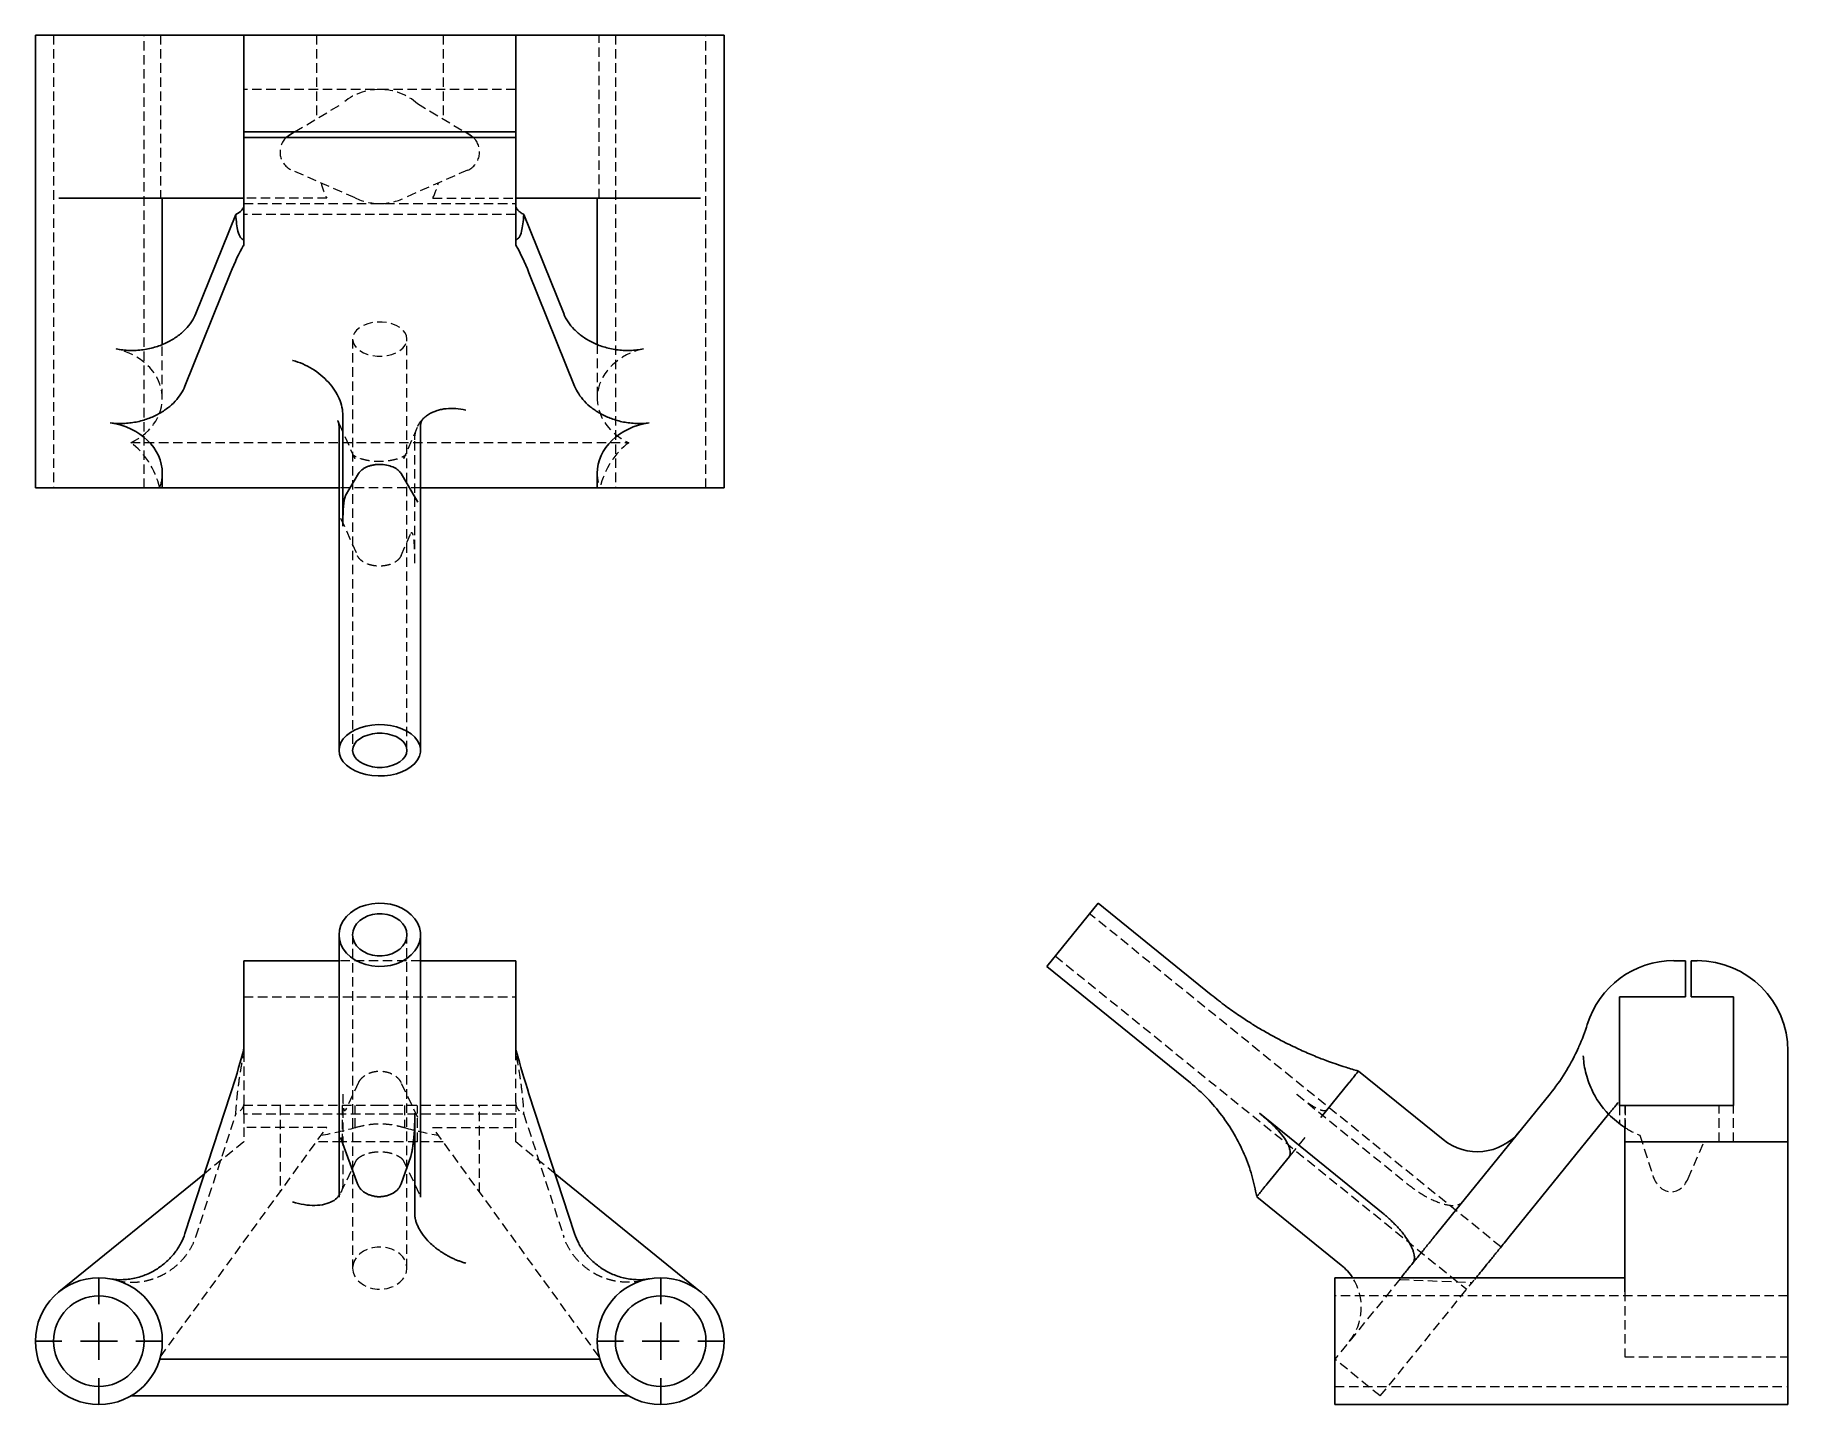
# Model space of a CAD drawing. Header units: millimetres. Extents: x 36 to 273, y 23 to 208.
import ezdxf

# ---------------------------------------------------------------- set-up
doc = ezdxf.new("R2010")
doc.units = ezdxf.units.MM
doc.linetypes.add('HIDDEN', pattern=[1.905, 1.27, -0.635])
doc.layers.add('10', color=7, linetype='Continuous')

# ---------------------------------------------------------------- blocks, each defined once
blk = doc.blocks.new('SW_CENTERMARKSYMBOL_0')
at = {"layer": '10', "color": 0}
for p, q in [((0, 5), (0, 8.61)), ((0, 0), (0, 2.5)), ((-5, 0), (-8.61, 0)), ((0, 0), (-2.5, 0)), ((0, 0), (0, -2.5)), ((0, 0), (2.5, 0)), ((5, 0), (8.61, 0)), ((0, -5), (0, -8.61))]:
    blk.add_line(p, q, dxfattribs=at)
blk = doc.blocks.new('SW_CENTERMARKSYMBOL_1')
at = {"layer": '10', "color": 0}
for p, q in [((0, 5), (0, 8.61)), ((0, 0), (0, 2.5)), ((-5, 0), (-8.61, 0)), ((0, 0), (-2.5, 0)), ((0, 0), (0, -2.5)), ((0, 0), (2.5, 0)), ((5, 0), (8.61, 0)), ((0, -5), (0, -8.61))]:
    blk.add_line(p, q, dxfattribs=at)

msp = doc.modelspace()

# ---------------------------------------------------------------- linework, layer by layer
at = {"color": 7, "linetype": 'Continuous', "lineweight": 25}
for p, q in [((36.54, 208), (36.54, 146.87)), ((39.71, 208), (36.54, 208)), ((64.66, 208), (39.71, 208)), ((101.34, 208), (64.66, 208)), ((64.66, 208), (64.66, 195.77)), ((101.34, 195.77), (101.34, 208)), ((101.34, 208), (126.29, 208)), ((129.46, 208), (126.29, 208)), ((129.46, 146.87), (129.46, 208)), ((64.66, 195.77), (64.66, 194.92)), ((64.66, 194.92), (101.34, 194.92)), ((64.66, 194.92), (64.66, 194.18)), ((101.34, 194.18), (64.66, 194.18)), ((64.66, 194.18), (64.66, 192.6)), ((70.39, 194.18), (70.85, 194.53)), ((70.85, 194.53), (71.5, 194.92)), ((94.5, 194.92), (95.15, 194.53)), ((95.15, 194.53), (95.61, 194.18)), ((101.34, 195.77), (101.34, 194.92)), ((101.34, 194.92), (101.34, 194.18)), ((101.34, 194.18), (101.34, 192.6)), ((64.66, 192.6), (64.66, 180.92)), ((101.34, 180.92), (101.34, 192.6)), ((64.66, 185.99), (39.71, 185.99)), ((53.66, 166.23), (53.66, 185.99)), ((126.29, 185.99), (101.34, 185.99)), ((112.34, 185.99), (112.34, 166.23)), ((58.18, 170.4), (63.58, 183.8)), ((102.42, 183.8), (107.82, 170.4)), ((64.66, 179.8), (64.66, 180.92)), ((101.34, 179.8), (101.34, 180.92)), ((62.87, 175.91), (56.71, 160.62)), ((109.29, 160.62), (103.13, 175.91)), ((78.02, 141.72), (78.02, 156.63)), ((77.5, 155.16), (77.5, 111.46)), ((88.5, 111.46), (88.5, 155.16)), ((53.66, 146.87), (36.54, 146.87)), ((53.66, 146.87), (53.66, 148.85)), ((77.5, 146.87), (53.66, 146.87)), ((80.14, 148.81), (78.38, 145.84)), ((88.15, 144.97), (85.87, 148.81)), ((112.34, 146.87), (88.5, 146.87)), ((112.34, 148.85), (112.34, 146.87)), ((129.46, 146.87), (112.34, 146.87)), ((173, 82.29), (179.93, 90.83)), ((195.18, 78.47), (179.93, 90.83)), ((77.5, 86.56), (77.5, 51.15)), ((88.5, 51.15), (88.5, 86.56)), ((77.5, 83.07), (64.66, 83.07)), ((64.66, 83.07), (64.66, 74.47)), ((101.34, 83.07), (88.5, 83.07)), ((101.34, 74.47), (101.34, 83.07)), ((259.18, 83.07), (257.6, 83.07)), ((259.18, 78.18), (259.18, 83.07)), ((259.92, 83.07), (259.92, 78.18)), ((260.77, 83.07), (259.92, 83.07)), ((173, 82.29), (192.39, 66.58)), ((259.18, 78.18), (250.26, 78.18)), ((250.26, 78.18), (250.26, 63.51)), ((265.66, 78.18), (259.92, 78.18)), ((265.66, 63.51), (265.66, 78.18)), ((64.66, 71.47), (64.66, 74.47)), ((101.34, 71.47), (101.34, 74.47)), ((273, 58.62), (273, 70.85)), ((209.97, 61.89), (213.81, 66.62)), ((226.46, 58.93), (215.06, 68.16)), ((62.87, 65.12), (56.71, 46.24)), ((109.29, 46.24), (103.13, 65.12)), ((225.62, 46.24), (240.91, 65.12)), ((87.72, 62.47), (87.72, 48.95)), ((201.7, 62.47), (218.37, 48.95)), ((248.8, 62.35), (235.4, 45.81)), ((265.66, 63.51), (250.26, 63.51)), ((77.71, 59.22), (80, 52.94)), ((250.99, 58.62), (250.99, 60.56)), ((250.99, 38.37), (250.99, 58.62)), ((273, 58.62), (250.99, 58.62)), ((273, 58.62), (273, 38.37)), ((85.89, 52.97), (87.18, 56.65)), ((202.74, 52.97), (205.73, 56.65)), ((59.34, 54.3), (39.71, 38.37)), ((126.29, 38.37), (106.66, 54.3)), ((201.32, 51.22), (212.72, 41.98)), ((250.99, 40.28), (211.87, 40.28)), ((211.87, 23.17), (211.87, 40.28)), ((273, 23.17), (273, 38.37)), ((112.7, 29.28), (53.3, 29.28)), ((49.4, 24.32), (116.6, 24.32)), ((211.87, 23.17), (273, 23.17))]:
    msp.add_line(p, q, dxfattribs=at)
at = {"color": 7, "linetype": 'HIDDEN', "lineweight": 18}
for p, q in [((38.99, 208), (38.99, 146.87)), ((51.21, 146.87), (51.21, 208)), ((53.4, 208), (53.4, 185.99)), ((74.44, 208), (74.44, 196.67)), ((91.56, 208), (91.56, 196.67)), ((112.6, 185.99), (112.6, 208)), ((114.79, 208), (114.79, 146.87)), ((127.01, 146.87), (127.01, 208)), ((101.34, 200.66), (64.66, 200.66)), ((71.5, 194.92), (77.91, 198.74)), ((88.09, 198.74), (94.5, 194.92)), ((79.67, 186.02), (71.15, 189.76)), ((94.85, 189.76), (86.33, 186.02)), ((75.85, 185.99), (64.66, 185.99)), ((64.66, 185.26), (101.34, 185.26)), ((82.95, 185.27), (83.22, 185.28)), ((90.15, 185.99), (101.34, 185.99)), ((101.34, 183.8), (64.66, 183.8)), ((53.66, 158.98), (53.66, 166.23)), ((79.33, 166.97), (79.33, 111.46)), ((86.67, 111.46), (86.67, 166.97)), ((112.34, 166.23), (112.34, 158.98)), ((79.63, 150.87), (77.34, 155.96)), ((88.05, 155.04), (86.23, 150.84)), ((49.4, 152.99), (116.6, 152.99)), ((87.72, 136.7), (87.72, 153.37)), ((79.63, 150.87), (79.59, 150.95)), ((86.23, 150.84), (86.27, 150.92)), ((88.5, 146.87), (77.5, 146.87)), ((77.71, 142.81), (80, 137.72)), ((85.89, 137.74), (87.18, 140.73)), ((234.28, 44.43), (178.77, 89.41)), ((79.33, 86.56), (79.33, 41.58)), ((86.67, 41.58), (86.67, 86.56)), ((88.5, 83.07), (77.5, 83.07)), ((174.15, 83.71), (229.66, 38.73)), ((64.66, 78.18), (101.34, 78.18)), ((64.66, 71.47), (64.66, 70.69)), ((101.34, 70.69), (101.34, 71.47)), ((80.14, 66.62), (78.38, 62.96)), ((88.15, 61.89), (85.87, 66.62)), ((64.66, 62.35), (64.66, 63.94)), ((78.02, 65.05), (78.02, 52.97)), ((101.34, 63.94), (101.34, 62.35)), ((206.72, 65.05), (221.63, 52.97)), ((58.18, 45.81), (63.58, 62.35)), ((83, 63.51), (64.66, 63.51)), ((64.66, 62.35), (64.66, 60.56)), ((101.34, 62.35), (64.66, 62.35)), ((69.54, 63.51), (69.54, 51.87)), ((77.91, 63.51), (77.91, 58.62)), ((79.67, 60.54), (79.67, 63.51)), ((101.34, 63.51), (83, 63.51)), ((86.33, 63.51), (86.33, 60.54)), ((88.09, 58.62), (88.09, 63.51)), ((96.46, 51.87), (96.46, 63.51)), ((101.34, 60.56), (101.34, 62.35)), ((102.42, 62.35), (107.82, 45.81)), ((250.26, 63.51), (250.26, 61.06)), ((251.02, 60.54), (251.02, 63.51)), ((251.02, 63.51), (251.02, 60.54)), ((263.74, 58.62), (263.74, 63.51)), ((265.66, 58.62), (265.66, 63.51)), ((53.4, 29.62), (75.85, 60.56)), ((75.85, 60.56), (64.66, 60.56)), ((64.66, 60.56), (64.66, 58.62)), ((90.15, 60.56), (101.34, 60.56)), ((112.6, 29.62), (90.15, 60.56)), ((101.34, 58.62), (101.34, 60.56)), ((207.81, 59.22), (205.73, 56.65)), ((253.03, 59.5), (254.76, 54.08)), ((64.66, 58.62), (59.34, 54.3)), ((77.91, 58.62), (74.44, 58.62)), ((91.56, 58.62), (88.09, 58.62)), ((106.66, 54.3), (101.34, 58.62)), ((259.53, 53.68), (261.67, 58.62)), ((261.67, 58.62), (263.74, 58.62)), ((77.76, 51.79), (79.88, 56.2)), ((86.13, 56.2), (86.15, 56.15)), ((86.13, 56.2), (88.41, 51.47)), ((202.74, 52.97), (202.72, 52.94)), ((220.75, 40.24), (220.79, 40.28)), ((230.74, 40.06), (230.92, 40.28)), ((47.2, 40.01), (46.63, 40.14)), ((47.42, 39.96), (47.24, 40)), ((220.68, 40.14), (211.87, 29.28)), ((217.99, 24.32), (230.66, 39.96)), ((220.61, 40.05), (230.44, 39.64)), ((220.61, 40.05), (230.44, 39.64)), ((250.99, 38.37), (250.99, 29.62)), ((273, 37.84), (211.87, 37.84)), ((217.99, 24.32), (211.87, 29.28)), ((250.99, 29.62), (273, 29.62)), ((211.87, 25.61), (273, 25.61))]:
    msp.add_line(p, q, dxfattribs=at)
at = {"color": 7, "linetype": 'HIDDEN', "lineweight": 18, "flags": 128}
for points in [[(79.33, 166.97), (79.39, 166.55), (79.58, 166.14), (79.88, 165.75), (80.29, 165.41), (80.79, 165.13), (81.37, 164.9), (82, 164.75), (82.66, 164.67), (83.34, 164.67), (84, 164.75), (84.63, 164.9), (85.21, 165.13), (85.71, 165.41), (86.12, 165.75), (86.42, 166.14), (86.61, 166.55), (86.67, 166.97), (86.61, 167.39), (86.42, 167.8), (86.12, 168.19), (85.71, 168.53), (85.21, 168.81), (84.63, 169.04), (84, 169.19), (83.34, 169.27), (82.66, 169.27), (82, 169.19), (81.37, 169.04), (80.79, 168.81), (80.29, 168.53), (79.88, 168.19), (79.58, 167.8), (79.39, 167.39), (79.33, 166.97)], [(88.09, 58.62), (87.29, 58.62), (86.42, 58.62), (85.48, 58.62), (84.51, 58.62), (83.51, 58.62), (82.49, 58.62), (81.49, 58.62), (80.52, 58.62), (79.58, 58.62), (78.71, 58.62), (77.91, 58.62)], [(79.33, 41.58), (79.39, 41.05), (79.58, 40.55), (79.88, 40.08), (80.29, 39.66), (80.79, 39.3), (81.37, 39.03), (82, 38.84), (82.66, 38.74), (83.34, 38.74), (84, 38.84), (84.63, 39.03), (85.21, 39.3), (85.71, 39.66), (86.12, 40.08), (86.42, 40.55), (86.61, 41.05), (86.67, 41.58), (86.61, 42.1), (86.42, 42.61), (86.12, 43.08), (85.71, 43.5), (85.21, 43.85), (84.63, 44.13), (84, 44.32), (83.34, 44.42), (82.66, 44.42), (82, 44.32), (81.37, 44.13), (80.79, 43.85), (80.29, 43.5), (79.88, 43.08), (79.58, 42.61), (79.39, 42.1), (79.33, 41.58)]]:
    msp.add_lwpolyline(points, dxfattribs=at)
at = {"color": 7, "linetype": 'Continuous', "lineweight": 25, "flags": 128}
for points in [[(77.5, 111.46), (77.56, 110.94), (77.75, 110.42), (78.07, 109.93), (78.5, 109.47), (79.04, 109.06), (79.66, 108.71), (80.37, 108.42), (81.14, 108.2), (81.95, 108.06), (82.79, 108), (83.63, 108.02), (84.46, 108.12), (85.25, 108.3), (85.99, 108.56), (86.66, 108.88), (87.24, 109.26), (87.73, 109.69), (88.1, 110.17), (88.36, 110.67), (88.49, 111.2), (88.49, 111.73), (88.36, 112.25), (88.1, 112.76), (87.73, 113.23), (87.24, 113.67), (86.66, 114.05), (85.99, 114.37), (85.25, 114.62), (84.46, 114.8), (83.63, 114.9), (82.79, 114.93), (81.95, 114.86), (81.14, 114.72), (80.37, 114.51), (79.66, 114.22), (79.04, 113.87), (78.5, 113.46), (78.07, 113), (77.75, 112.51), (77.56, 111.99), (77.5, 111.46)], [(79.33, 111.46), (79.39, 111.89), (79.58, 112.3), (79.88, 112.68), (80.29, 113.02), (80.79, 113.31), (81.37, 113.53), (82, 113.68), (82.66, 113.76), (83.34, 113.76), (84, 113.68), (84.63, 113.53), (85.21, 113.31), (85.71, 113.02), (86.12, 112.68), (86.42, 112.3), (86.61, 111.89), (86.67, 111.46), (86.61, 111.04), (86.42, 110.63), (86.12, 110.25), (85.71, 109.91), (85.21, 109.62), (84.63, 109.4), (84, 109.24), (83.34, 109.16), (82.66, 109.16), (82, 109.24), (81.37, 109.4), (80.79, 109.62), (80.29, 109.91), (79.88, 110.25), (79.58, 110.63), (79.39, 111.04), (79.33, 111.46)], [(77.5, 86.56), (77.56, 85.91), (77.75, 85.27), (78.07, 84.66), (78.5, 84.1), (79.04, 83.6), (79.66, 83.16), (80.37, 82.81), (81.14, 82.54), (81.95, 82.36), (82.79, 82.29), (83.63, 82.31), (84.46, 82.44), (85.25, 82.66), (85.99, 82.97), (86.66, 83.37), (87.24, 83.84), (87.73, 84.38), (88.1, 84.96), (88.36, 85.59), (88.49, 86.23), (88.49, 86.89), (88.36, 87.53), (88.1, 88.16), (87.73, 88.74), (87.24, 89.28), (86.66, 89.75), (85.99, 90.15), (85.25, 90.46), (84.46, 90.68), (83.63, 90.81), (82.79, 90.83), (81.95, 90.76), (81.14, 90.58), (80.37, 90.32), (79.66, 89.96), (79.04, 89.52), (78.5, 89.02), (78.07, 88.46), (77.75, 87.85), (77.56, 87.21), (77.5, 86.56)], [(79.33, 86.56), (79.39, 87.08), (79.58, 87.59), (79.88, 88.06), (80.29, 88.48), (80.79, 88.83), (81.37, 89.11), (82, 89.3), (82.66, 89.4), (83.34, 89.4), (84, 89.3), (84.63, 89.11), (85.21, 88.83), (85.71, 88.48), (86.12, 88.06), (86.42, 87.59), (86.61, 87.08), (86.67, 86.56), (86.61, 86.04), (86.42, 85.53), (86.12, 85.06), (85.71, 84.64), (85.21, 84.29), (84.63, 84.01), (84, 83.82), (83.34, 83.72), (82.66, 83.72), (82, 83.82), (81.37, 84.01), (80.79, 84.29), (80.29, 84.64), (79.88, 85.06), (79.58, 85.53), (79.39, 86.04), (79.33, 86.56)]]:
    msp.add_lwpolyline(points, dxfattribs=at)
at = {"color": 7, "linetype": 'Continuous', "lineweight": 25}
for centre, radius in [((45.1, 31.72), 8.56), ((120.9, 31.72), 8.56), ((45.1, 31.72), 6.11), ((120.9, 31.72), 6.11)]:
    msp.add_circle(centre, radius, dxfattribs=at)
at = {"color": 7, "linetype": 'HIDDEN', "lineweight": 18}
for centre, radius, start, end in [((83, 192.96), 7.7, 90, 131.4082), ((83, 192.96), 7.7, 48.5918, 90), ((72.23, 192.22), 2.69, 133.2073, 246.271), ((93.77, 192.22), 2.69, 293.729, 46.7927), ((83, 192.96), 7.7, 244.4195, 270), ((83, 192.96), 7.7, 270, 295.5805), ((257.6, 70.85), 12.23, 237.3164, 248.0892), ((208.1, 36.28), 7.34, 320.9786, 33.0576)]:
    msp.add_arc(centre, radius, start, end, dxfattribs=at)
at = {"color": 7, "linetype": 'Continuous', "lineweight": 25}
for centre, radius, start, end in [((257.6, 70.85), 12.23, 90, 162.7334), ((260.77, 70.85), 12.23, 0, 90), ((219.07, 82.82), 28.12, 336.2032, 342.7334), ((219.07, 82.82), 28.12, 320.9786, 334.938), ((257.6, 70.85), 12.23, 224.0207, 237.3164), ((231.08, 64.63), 7.34, 230.9786, 320.9786), ((208.1, 36.28), 7.34, 33.0576, 50.9786)]:
    msp.add_arc(centre, radius, start, end, dxfattribs=at)
at = {"color": 7, "linetype": 'HIDDEN', "lineweight": 18}
for centre, major_axis, ratio, start_param, end_param in [((83.31, 192.6), (0, 12.23), 0.725751, 1.953212, 2.141233), ((82.69, 192.6), (0, 12.23), 0.725751, 4.141952, 4.329973), ((45.1, 158.98), (8.56, 0), 0.810404, 5.238431, 7.578917), ((120.9, 158.98), (8.56, 0), 0.810404, 1.845861, 4.186347), ((45.1, 143.85), (0, 10.56), 0.810404, 5.002141, 5.757143), ((120.9, 143.85), (0, 10.56), 0.810404, 0.526042, 1.281045), ((45.1, 148.85), (8.56, 0), 0.810404, 5.993434, 6.283185), ((120.9, 148.85), (8.56, 0), 0.810404, 3.141593, 3.431344), ((64.7, 70.85), (27.81, 0), 0.439574, 5.094805, 5.280745), ((101.3, 70.85), (27.81, 0), 0.439574, 4.144033, 4.329973), ((257.22, 55.58), (0, 3.71), 0.725751, 1.984946, 4.174681)]:
    msp.add_ellipse(centre, major_axis=major_axis, ratio=ratio, start_param=start_param, end_param=end_param, dxfattribs=at)
at = {"color": 7, "linetype": 'Continuous', "lineweight": 25}
for centre, major_axis, ratio, start_param, end_param in [((62.87, 154.07), (4.66, 28.11), 0.191879, 0.469234, 0.712872), ((103.13, 154.07), (-4.66, 28.11), 0.191879, 5.570314, 5.813952), ((45.1, 148.85), (8.56, 0), 0.810404, 0, 1.390546), ((120.9, 148.85), (8.56, 0), 0.810404, 1.751047, 3.141593), ((62.87, 82.82), (5.67, 28.11), 0.153512, 4.062321, 4.30596), ((103.13, 82.82), (-5.67, 28.11), 0.153512, 1.977226, 2.220864)]:
    msp.add_ellipse(centre, major_axis=major_axis, ratio=ratio, start_param=start_param, end_param=end_param, dxfattribs=at)
for points, knots in [([(64.66, 185.09), (64.66, 184.96), (64.64, 184.84), (64.54, 184.6), (64.46, 184.48), (64.18, 184.14), (63.92, 183.95), (63.58, 183.8)], [0, 0, 0, 0, 0.25, 0.25, 0.5, 0.5, 1, 1, 1, 1]), ([(101.34, 185.09), (101.34, 184.96), (101.36, 184.84), (101.46, 184.59), (101.54, 184.47), (101.72, 184.25), (101.84, 184.15), (102.1, 183.96), (102.25, 183.88), (102.42, 183.8)], [0, 0, 0, 0, 0.25, 0.25, 0.5, 0.5, 0.75, 0.75, 1, 1, 1, 1]), ([(63.58, 183.8), (63.62, 182.85), (63.79, 181.56), (64.14, 180.74), (64.4, 180.46), (64.54, 180.4), (64.59, 180.39)], [-0.6665821, -0.6665821, -0.6665821, -0.6665821, -0.5222529, -0.4260334, -0.3779237, -0.3298139, -0.3298139, -0.3298139, -0.3298139]), ([(101.41, 180.39), (101.46, 180.4), (101.6, 180.46), (101.86, 180.74), (102.21, 181.56), (102.38, 182.85), (102.42, 183.8)], [-1.251305, -1.251305, -1.251305, -1.251305, -1.2031953, -1.1550856, -1.0588661, -0.9145369, -0.9145369, -0.9145369, -0.9145369]), ([(47.42, 165.66), (48.01, 165.53), (48.61, 165.45), (49.53, 165.42), (49.84, 165.42), (50.45, 165.46), (50.76, 165.48), (51.36, 165.57), (51.65, 165.62), (52.24, 165.75), (52.52, 165.83), (53.07, 166), (53.34, 166.09), (53.86, 166.3), (54.11, 166.42), (54.83, 166.78), (55.27, 167.04), (56.07, 167.62), (56.44, 167.94), (57.08, 168.6), (57.36, 168.94), (57.83, 169.65), (58.03, 170.02), (58.18, 170.4)], [0, 0, 0, 0, 0.125, 0.125, 0.1875, 0.1875, 0.25, 0.25, 0.3125, 0.3125, 0.375, 0.375, 0.4375, 0.4375, 0.5, 0.5, 0.625, 0.625, 0.75, 0.75, 0.875, 0.875, 1, 1, 1, 1]), ([(118.58, 165.66), (117.99, 165.53), (117.39, 165.45), (116.47, 165.42), (116.16, 165.42), (115.55, 165.46), (115.24, 165.48), (114.64, 165.57), (114.35, 165.62), (113.76, 165.75), (113.48, 165.83), (112.93, 166), (112.66, 166.09), (112.14, 166.3), (111.89, 166.42), (111.17, 166.78), (110.73, 167.04), (109.93, 167.62), (109.56, 167.94), (108.92, 168.6), (108.64, 168.94), (108.17, 169.65), (107.97, 170.02), (107.82, 170.4)], [0, 0, 0, 0, 0.125, 0.125, 0.1875, 0.1875, 0.25, 0.25, 0.3125, 0.3125, 0.375, 0.375, 0.4375, 0.4375, 0.5, 0.5, 0.625, 0.625, 0.75, 0.75, 0.875, 0.875, 1, 1, 1, 1]), ([(78.02, 156.63), (78.02, 157.37), (77.85, 158.15), (77.18, 159.7), (76.69, 160.45), (75.45, 161.83), (74.71, 162.44), (73.07, 163.45), (72.19, 163.83), (71.27, 164.07), (71.25, 164.08), (71.23, 164.08)], [-0.4702618, -0.4702618, -0.4702618, -0.4702618, -0.3531615, -0.3531615, -0.2360009, -0.2360009, -0.1187455, -0.1187455, 0, 0, 0.0025809, 0.0025809, 0.0025809, 0.0025809]), ([(46.63, 155.68), (47.21, 155.59), (47.8, 155.56), (48.68, 155.59), (48.97, 155.61), (49.55, 155.68), (49.84, 155.72), (50.68, 155.88), (51.22, 156.04), (52.24, 156.41), (52.71, 156.62), (53.61, 157.11), (54.01, 157.38), (54.75, 157.95), (55.08, 158.25), (55.68, 158.89), (55.94, 159.23), (56.38, 159.91), (56.56, 160.26), (56.71, 160.62)], [0, 0, 0, 0, 0.125, 0.125, 0.1875, 0.1875, 0.25, 0.25, 0.375, 0.375, 0.5, 0.5, 0.625, 0.625, 0.75, 0.75, 0.875, 0.875, 1, 1, 1, 1]), ([(119.37, 155.68), (118.79, 155.59), (118.2, 155.56), (117.32, 155.59), (117.03, 155.61), (116.45, 155.68), (116.16, 155.72), (115.32, 155.88), (114.78, 156.04), (113.76, 156.41), (113.29, 156.62), (112.4, 157.11), (111.99, 157.38), (111.25, 157.95), (110.92, 158.25), (110.32, 158.89), (110.06, 159.23), (109.62, 159.91), (109.44, 160.26), (109.29, 160.62)], [0, 0, 0, 0, 0.125, 0.125, 0.1875, 0.1875, 0.25, 0.25, 0.375, 0.375, 0.5, 0.5, 0.625, 0.625, 0.75, 0.75, 0.875, 0.875, 1, 1, 1, 1]), ([(88.5, 155.16), (88.5, 155.17), (88.49, 155.33), (88.54, 155.62), (88.64, 155.92), (88.71, 156.06), (88.75, 156.12), (88.74, 156.1), (88.74, 156.1)], [0, 0, 0, 0, 0.023212, 0.347196, 0.585901, 0.795006, 0.984314, 1, 1, 1, 1]), ([(88.72, 156.07), (88.77, 156.13), (88.91, 156.29), (89.24, 156.57), (89.7, 156.89), (90.24, 157.15), (90.79, 157.35), (91.34, 157.49), (92.15, 157.61), (93.23, 157.63), (94.14, 157.46), (94.59, 157.38)], [0, 0, 0, 0, 0.041563, 0.11937, 0.233188, 0.342498, 0.424722, 0.522955, 0.616392, 0.808996, 1, 1, 1, 1]), ([(77.34, 155.96), (77.35, 155.93), (77.4, 155.83), (77.46, 155.57), (77.51, 155.3), (77.5, 155.16), (77.5, 155.16)], [0, 0, 0, 0, 0.170199, 0.549936, 0.972563, 1, 1, 1, 1]), ([(80.14, 148.81), (80.17, 148.85), (80.2, 148.9), (80.26, 148.99), (80.3, 149.03), (80.41, 149.16), (80.5, 149.24), (80.69, 149.39), (80.79, 149.47), (81.02, 149.6), (81.13, 149.66), (81.39, 149.77), (81.52, 149.82), (81.8, 149.9), (81.94, 149.94), (82.24, 150), (82.39, 150.02), (82.7, 150.05), (82.85, 150.06), (83.31, 150.06), (83.62, 150.03), (84.21, 149.91), (84.49, 149.82), (84.87, 149.66), (84.99, 149.6), (85.22, 149.47), (85.32, 149.4), (85.51, 149.24), (85.6, 149.16), (85.71, 149.03), (85.74, 148.99), (85.81, 148.9), (85.84, 148.86), (85.87, 148.81)], [0, 0, 0, 0, 0.03125, 0.03125, 0.0625, 0.0625, 0.125, 0.125, 0.1875, 0.1875, 0.25, 0.25, 0.3125, 0.3125, 0.375, 0.375, 0.4375, 0.4375, 0.5, 0.5, 0.625, 0.625, 0.75, 0.75, 0.8125, 0.8125, 0.875, 0.875, 0.9375, 0.9375, 0.96875, 0.96875, 1, 1, 1, 1]), ([(78.02, 141.72), (78.02, 141.88), (78.02, 142.18), (78.02, 142.61), (78.03, 143.08), (78.05, 143.6), (78.08, 144.17), (78.13, 144.67), (78.18, 145.08), (78.24, 145.4), (78.3, 145.63), (78.35, 145.75), (78.36, 145.8), (78.38, 145.83), (78.38, 145.84), (78.38, 145.84)], [0, 0, 0, 0, 0.126104, 0.239093, 0.339, 0.487889, 0.63583, 0.756001, 0.834816, 0.902396, 0.958688, 0.979587, 0.989841, 0.995575, 1, 1, 1, 1]), ([(215.05, 68.17), (214.48, 68.33), (213.41, 68.65), (211.97, 69.13), (210.79, 69.56), (209.81, 69.93), (208.57, 70.44), (206.94, 71.15), (205.13, 72.03), (203.46, 72.91), (201.99, 73.74), (200.49, 74.66), (198.88, 75.71), (197.08, 76.98), (195.84, 77.95), (195.18, 78.47)], [0, 0, 0, 0, 0.078569, 0.148455, 0.202683, 0.244855, 0.288279, 0.380838, 0.481074, 0.556853, 0.631927, 0.706509, 0.79015, 0.88798, 1, 1, 1, 1]), ([(245.39, 70.22), (245.4, 69.97), (245.46, 69.24), (245.74, 67.69), (246.56, 65.25), (247.85, 63.33), (248.8, 62.35)], [-1.251305, -1.251305, -1.251305, -1.251305, -1.2031953, -1.1550856, -1.0588661, -0.9145369, -0.9145369, -0.9145369, -0.9145369]), ([(192.38, 66.58), (193.15, 65.91), (194.68, 64.58), (196.64, 62.23), (198.33, 59.69), (199.69, 56.96), (200.74, 54.13), (201.13, 52.18), (201.32, 51.23)], [0, 0, 0, 0, 0.167808, 0.335597, 0.503427, 0.671257, 0.839043, 1, 1, 1, 1]), ([(215.03, 68.13), (215.04, 68.14), (215.07, 68.16), (214.86, 67.94), (214.49, 67.46), (214.09, 66.96), (213.85, 66.67), (213.81, 66.62)], [0, 0, 0, 0, 0.116068, 0.392882, 0.669492, 0.945569, 1, 1, 1, 1]), ([(250.09, 63.94), (249.96, 63.78), (249.84, 63.63), (249.59, 63.32), (249.47, 63.18), (249.25, 62.9), (249.15, 62.77), (248.96, 62.54), (248.88, 62.44), (248.8, 62.35)], [0, 0, 0, 0, 0.25, 0.25, 0.5, 0.5, 0.75, 0.75, 1, 1, 1, 1]), ([(87.72, 62.47), (87.72, 62.33), (87.72, 62.07), (87.71, 61.68), (87.71, 61.3), (87.7, 60.94), (87.68, 60.39), (87.64, 59.66), (87.56, 58.78), (87.46, 58.02), (87.38, 57.51), (87.31, 57.17), (87.27, 57.01), (87.24, 56.89), (87.22, 56.81), (87.21, 56.75), (87.19, 56.69), (87.18, 56.67), (87.18, 56.65)], [0, 0, 0, 0, 0.085814, 0.166711, 0.24272, 0.313878, 0.380228, 0.561379, 0.712682, 0.813211, 0.899958, 0.927184, 0.952588, 0.964998, 0.976816, 0.986, 0.993694, 1, 1, 1, 1]), ([(201.7, 62.47), (201.86, 62.33), (202.18, 62.07), (202.64, 61.68), (203.07, 61.3), (203.46, 60.94), (204.02, 60.39), (204.69, 59.66), (205.32, 58.78), (205.68, 58.02), (205.82, 57.51), (205.84, 57.17), (205.84, 57.01), (205.82, 56.89), (205.8, 56.81), (205.78, 56.75), (205.76, 56.69), (205.74, 56.67), (205.73, 56.65)], [0, 0, 0, 0, 0.085814, 0.166711, 0.24272, 0.313878, 0.380228, 0.561379, 0.712682, 0.813211, 0.899958, 0.927184, 0.952588, 0.964998, 0.976816, 0.986, 0.993694, 1, 1, 1, 1]), ([(85.89, 52.97), (85.8, 52.72), (85.66, 52.48), (85.29, 52.05), (85.07, 51.87), (84.67, 51.63), (84.53, 51.56), (84.24, 51.44), (84.09, 51.39), (83.78, 51.3), (83.61, 51.27), (83.29, 51.23), (83.12, 51.22), (82.79, 51.21), (82.63, 51.22), (82.3, 51.27), (82.14, 51.3), (81.82, 51.38), (81.67, 51.43), (81.38, 51.55), (81.24, 51.61), (80.97, 51.77), (80.85, 51.85), (80.62, 52.04), (80.51, 52.14), (80.33, 52.35), (80.24, 52.46), (80.1, 52.7), (80.04, 52.82), (80, 52.94)], [0, 0, 0, 0, 0.125, 0.125, 0.25, 0.25, 0.3125, 0.3125, 0.375, 0.375, 0.4375, 0.4375, 0.5, 0.5, 0.5625, 0.5625, 0.625, 0.625, 0.6875, 0.6875, 0.75, 0.75, 0.8125, 0.8125, 0.875, 0.875, 0.9375, 0.9375, 1, 1, 1, 1]), ([(202.74, 52.97), (202.54, 52.72), (202.13, 52.21), (201.67, 51.64), (201.37, 51.27), (201.35, 51.24), (201.34, 51.23)], [0, 0, 0, 0, 0.258581, 0.517168, 0.775752, 1, 1, 1, 1]), ([(77.5, 51.42), (77.46, 51.35), (77.27, 51), (76.63, 50.57), (75.58, 50.15), (74.28, 50), (72.8, 50.09), (71.75, 50.37), (71.23, 50.51)], [0, 0, 0, 0, 0.047657, 0.232702, 0.418097, 0.611912, 0.806024, 1, 1, 1, 1]), ([(87.72, 48.95), (87.72, 48.9), (87.72, 48.8), (87.73, 48.65), (87.75, 48.49), (87.77, 48.33), (87.81, 48.17), (87.87, 47.91), (88, 47.52), (88.22, 47.03), (88.51, 46.52), (88.97, 45.85), (89.57, 45.17), (90.24, 44.56), (90.79, 44.12), (91.34, 43.73), (91.88, 43.4), (92.37, 43.13), (92.8, 42.91), (93.24, 42.71), (93.69, 42.54), (94.14, 42.38), (94.44, 42.29), (94.59, 42.24)], [0, 0, 0, 0, 0.020514, 0.04115, 0.061911, 0.082795, 0.103804, 0.124938, 0.185018, 0.249854, 0.307904, 0.374755, 0.499577, 0.570862, 0.624484, 0.688545, 0.74948, 0.791522, 0.83345, 0.875263, 0.916961, 0.95854, 1, 1, 1, 1]), ([(218.37, 48.95), (218.44, 48.9), (218.56, 48.8), (218.74, 48.65), (218.92, 48.49), (219.1, 48.33), (219.28, 48.17), (219.56, 47.91), (219.95, 47.52), (220.41, 47.03), (220.85, 46.52), (221.37, 45.85), (221.83, 45.17), (222.15, 44.56), (222.35, 44.12), (222.49, 43.73), (222.57, 43.4), (222.6, 43.13), (222.61, 42.91), (222.59, 42.71), (222.54, 42.54), (222.47, 42.38), (222.41, 42.29), (222.38, 42.24)], [0, 0, 0, 0, 0.020514, 0.04115, 0.061911, 0.082795, 0.103804, 0.124938, 0.185018, 0.249854, 0.307904, 0.374755, 0.499577, 0.570862, 0.624484, 0.688545, 0.74948, 0.791522, 0.83345, 0.875263, 0.916961, 0.95854, 1, 1, 1, 1]), ([(46.63, 40.14), (47.21, 40.04), (47.8, 40), (48.68, 40.03), (48.97, 40.06), (49.55, 40.14), (49.84, 40.2), (50.68, 40.4), (51.22, 40.59), (52.24, 41.04), (52.71, 41.31), (53.61, 41.92), (54.01, 42.25), (54.75, 42.95), (55.08, 43.32), (55.68, 44.11), (55.94, 44.52), (56.38, 45.36), (56.56, 45.8), (56.71, 46.24)], [0, 0, 0, 0, 0.125, 0.125, 0.1875, 0.1875, 0.25, 0.25, 0.375, 0.375, 0.5, 0.5, 0.625, 0.625, 0.75, 0.75, 0.875, 0.875, 1, 1, 1, 1]), ([(119.37, 40.14), (118.79, 40.04), (118.2, 40), (117.32, 40.03), (117.03, 40.06), (116.45, 40.14), (116.16, 40.2), (115.32, 40.4), (114.78, 40.59), (113.76, 41.04), (113.29, 41.31), (112.4, 41.92), (111.99, 42.25), (111.25, 42.95), (110.92, 43.32), (110.32, 44.11), (110.06, 44.52), (109.62, 45.36), (109.44, 45.8), (109.29, 46.24)], [0, 0, 0, 0, 0.125, 0.125, 0.1875, 0.1875, 0.25, 0.25, 0.375, 0.375, 0.5, 0.5, 0.625, 0.625, 0.75, 0.75, 0.875, 0.875, 1, 1, 1, 1]), ([(220.79, 40.28), (220.85, 40.36), (221.01, 40.55), (221.37, 41), (221.91, 41.67), (222.66, 42.59), (223.59, 43.73), (224.58, 44.96), (225.27, 45.81), (225.62, 46.24)], [0, 0, 0, 0, 0.093121, 0.210205, 0.329793, 0.49971, 0.674524, 0.835722, 1, 1, 1, 1]), ([(230.92, 40.28), (230.93, 40.29), (231.03, 40.41), (231.37, 40.84), (231.98, 41.59), (232.8, 42.6), (233.71, 43.73), (234.59, 44.81), (235.17, 45.52), (235.4, 45.81)], [0, 0, 0, 0, 0.007462, 0.138343, 0.318874, 0.50461, 0.687883, 0.874993, 1, 1, 1, 1])]:
    msp.add_open_spline(points, degree=3, knots=knots, dxfattribs=at)
for points in [[(64.66, 179.8), (64.66, 179.71), (64.64, 179.63), (64.59, 179.54)], [(101.34, 179.8), (101.34, 179.71), (101.36, 179.63), (101.41, 179.54)], [(64.66, 71.47), (64.66, 71.28), (64.64, 71.09), (64.59, 70.91)], [(101.34, 71.47), (101.34, 71.28), (101.36, 71.09), (101.41, 70.91)], [(244.8, 71.47), (244.71, 71.28), (244.63, 71.09), (244.54, 70.91)]]:
    msp.add_open_spline(points, degree=3, dxfattribs=at)
at = {"color": 7, "linetype": 'HIDDEN', "lineweight": 18}
for points, knots in [([(87.72, 153.37), (87.72, 153.56), (87.74, 153.93), (87.84, 154.45), (88, 154.95), (88.22, 155.41), (88.46, 155.79), (88.65, 155.99), (88.72, 156.07)], [0, 0, 0, 0, 0.178043, 0.359293, 0.532134, 0.718655, 0.885655, 1, 1, 1, 1]), ([(86.23, 150.84), (86.26, 150.9), (86.33, 151.06), (86.45, 151.24), (86.54, 151.35), (86.56, 151.36), (86.49, 151.3), (86.32, 151.19), (86.07, 151.05), (85.73, 150.9), (85.3, 150.76), (84.79, 150.63), (84.22, 150.52), (83.61, 150.46), (82.96, 150.43), (82.32, 150.45), (81.69, 150.52), (81.1, 150.62), (80.58, 150.76), (80.14, 150.91), (79.78, 151.07), (79.53, 151.21), (79.37, 151.31), (79.32, 151.36), (79.35, 151.34), (79.44, 151.22), (79.55, 151.05), (79.61, 150.91), (79.63, 150.87)], [0, 0, 0, 0, 0.027943, 0.078937, 0.123953, 0.164641, 0.202641, 0.239219, 0.275301, 0.311533, 0.348191, 0.385492, 0.423497, 0.462131, 0.501226, 0.540564, 0.579873, 0.618892, 0.657475, 0.695576, 0.733307, 0.770981, 0.809091, 0.848212, 0.889253, 0.9333, 0.981542, 1, 1, 1, 1]), ([(87.72, 136.7), (87.72, 136.86), (87.72, 137.18), (87.71, 137.64), (87.71, 138.07), (87.7, 138.46), (87.68, 139.02), (87.64, 139.69), (87.56, 140.32), (87.46, 140.68), (87.38, 140.82), (87.31, 140.84), (87.27, 140.84), (87.24, 140.82), (87.22, 140.8), (87.21, 140.78), (87.19, 140.76), (87.18, 140.74), (87.18, 140.73)], [0, 0, 0, 0, 0.085814, 0.166711, 0.24272, 0.313878, 0.380228, 0.561379, 0.712682, 0.813211, 0.899958, 0.927184, 0.952588, 0.964998, 0.976816, 0.986, 0.993694, 1, 1, 1, 1]), ([(85.89, 137.74), (85.8, 137.54), (85.66, 137.35), (85.29, 137), (85.07, 136.85), (84.67, 136.66), (84.53, 136.6), (84.24, 136.5), (84.09, 136.46), (83.78, 136.39), (83.61, 136.37), (83.29, 136.33), (83.12, 136.33), (82.79, 136.32), (82.63, 136.33), (82.3, 136.36), (82.14, 136.39), (81.82, 136.45), (81.67, 136.5), (81.38, 136.59), (81.24, 136.65), (80.97, 136.77), (80.85, 136.84), (80.62, 136.99), (80.51, 137.07), (80.33, 137.24), (80.24, 137.34), (80.1, 137.53), (80.04, 137.62), (80, 137.72)], [0, 0, 0, 0, 0.125, 0.125, 0.25, 0.25, 0.3125, 0.3125, 0.375, 0.375, 0.4375, 0.4375, 0.5, 0.5, 0.5625, 0.5625, 0.625, 0.625, 0.6875, 0.6875, 0.75, 0.75, 0.8125, 0.8125, 0.875, 0.875, 0.9375, 0.9375, 1, 1, 1, 1]), ([(63.58, 62.35), (63.62, 63.33), (63.79, 65.25), (64.14, 67.69), (64.4, 69.24), (64.54, 69.97), (64.59, 70.22)], [-0.6665821, -0.6665821, -0.6665821, -0.6665821, -0.5222529, -0.4260334, -0.3779237, -0.3298139, -0.3298139, -0.3298139, -0.3298139]), ([(64.66, 70.69), (64.66, 70.48), (64.66, 70.19), (64.66, 69.6), (64.66, 69.29), (64.66, 68.4), (64.66, 67.79), (64.66, 66.61), (64.66, 66.04), (64.66, 64.94), (64.66, 64.42), (64.66, 63.94)], [0, 0, 0, 0, 0.125, 0.125, 0.25, 0.25, 0.5, 0.5, 0.75, 0.75, 1, 1, 1, 1]), ([(101.34, 63.94), (101.34, 64.42), (101.34, 64.94), (101.34, 66.04), (101.34, 66.61), (101.34, 67.79), (101.34, 68.4), (101.34, 69.29), (101.34, 69.6), (101.34, 70.19), (101.34, 70.48), (101.34, 70.69)], [0, 0, 0, 0, 0.25, 0.25, 0.5, 0.5, 0.75, 0.75, 0.875, 0.875, 1, 1, 1, 1]), ([(101.41, 70.22), (101.46, 69.97), (101.6, 69.24), (101.86, 67.69), (102.21, 65.25), (102.38, 63.33), (102.42, 62.35)], [-1.251305, -1.251305, -1.251305, -1.251305, -1.2031953, -1.1550856, -1.0588661, -0.9145369, -0.9145369, -0.9145369, -0.9145369]), ([(80.14, 66.62), (80.17, 66.68), (80.2, 66.73), (80.26, 66.84), (80.3, 66.89), (80.41, 67.05), (80.5, 67.15), (80.69, 67.34), (80.79, 67.43), (81.02, 67.59), (81.13, 67.67), (81.39, 67.81), (81.52, 67.87), (81.8, 67.97), (81.94, 68.02), (82.24, 68.09), (82.39, 68.12), (82.7, 68.16), (82.85, 68.16), (83.31, 68.16), (83.62, 68.12), (84.21, 67.98), (84.49, 67.88), (84.87, 67.68), (84.99, 67.6), (85.22, 67.43), (85.32, 67.34), (85.51, 67.15), (85.6, 67.06), (85.71, 66.9), (85.74, 66.84), (85.81, 66.73), (85.84, 66.68), (85.87, 66.62)], [0, 0, 0, 0, 0.03125, 0.03125, 0.0625, 0.0625, 0.125, 0.125, 0.1875, 0.1875, 0.25, 0.25, 0.3125, 0.3125, 0.375, 0.375, 0.4375, 0.4375, 0.5, 0.5, 0.625, 0.625, 0.75, 0.75, 0.8125, 0.8125, 0.875, 0.875, 0.9375, 0.9375, 0.96875, 0.96875, 1, 1, 1, 1]), ([(64.66, 63.94), (64.66, 63.78), (64.64, 63.63), (64.54, 63.33), (64.46, 63.18), (64.18, 62.77), (63.92, 62.53), (63.58, 62.35)], [0, 0, 0, 0, 0.25, 0.25, 0.5, 0.5, 1, 1, 1, 1]), ([(78.02, 65.05), (78.02, 64.92), (78.02, 64.68), (78.02, 64.34), (78.03, 63.99), (78.05, 63.62), (78.08, 63.27), (78.13, 63.03), (78.18, 62.89), (78.24, 62.84), (78.3, 62.86), (78.35, 62.9), (78.36, 62.93), (78.38, 62.95), (78.38, 62.96), (78.38, 62.96)], [0, 0, 0, 0, 0.126104, 0.239093, 0.339, 0.487889, 0.63583, 0.756001, 0.834816, 0.902396, 0.958688, 0.979587, 0.989841, 0.995575, 1, 1, 1, 1]), ([(101.34, 63.94), (101.34, 63.78), (101.36, 63.63), (101.46, 63.32), (101.54, 63.18), (101.72, 62.9), (101.84, 62.77), (102.1, 62.54), (102.25, 62.44), (102.42, 62.35)], [0, 0, 0, 0, 0.25, 0.25, 0.5, 0.5, 0.75, 0.75, 1, 1, 1, 1]), ([(206.72, 65.05), (206.88, 64.92), (207.18, 64.68), (207.61, 64.34), (208.08, 63.99), (208.6, 63.62), (209.17, 63.27), (209.67, 63.03), (210.08, 62.89), (210.4, 62.84), (210.63, 62.86), (210.75, 62.9), (210.8, 62.93), (210.83, 62.95), (210.84, 62.96), (210.84, 62.96)], [0, 0, 0, 0, 0.126104, 0.239093, 0.339, 0.487889, 0.63583, 0.756001, 0.834816, 0.902396, 0.958688, 0.979587, 0.989841, 0.995575, 1, 1, 1, 1]), ([(79.67, 60.54), (80.18, 60.7), (80.72, 60.83), (81.56, 60.97), (81.84, 61), (82.42, 61.05), (82.71, 61.07), (83.29, 61.07), (83.57, 61.05), (84.15, 61), (84.44, 60.97), (85, 60.88), (85.27, 60.82), (85.81, 60.69), (86.07, 60.62), (86.33, 60.54)], [0, 0, 0, 0, 0.25, 0.25, 0.375, 0.375, 0.5, 0.5, 0.625, 0.625, 0.75, 0.75, 0.875, 0.875, 1, 1, 1, 1]), ([(79.88, 56.19), (79.88, 56.2), (79.89, 56.21), (79.97, 56.3), (80.13, 56.45), (80.38, 56.63), (80.72, 56.81), (81.13, 56.99), (81.6, 57.13), (82.13, 57.24), (82.7, 57.29), (83.27, 57.29), (83.84, 57.24), (84.37, 57.14), (84.86, 57), (85.28, 56.82), (85.61, 56.64), (85.87, 56.46), (86.04, 56.31), (86.08, 56.25), (86.11, 56.23)], [0, 0, 0, 0, 0.061888, 0.122263, 0.183089, 0.239672, 0.293913, 0.347005, 0.39966, 0.45226, 0.504965, 0.55779, 0.610723, 0.663746, 0.716935, 0.77047, 0.824743, 0.880395, 0.938378, 1, 1, 1, 1]), ([(86.13, 56.19), (86.13, 56.19), (86.14, 56.18), (86.13, 56.19), (86.13, 56.2)], [0, 0, 0, 0, 0.005089, 1, 1, 1, 1]), ([(78.02, 52.97), (78, 52.64), (77.95, 52.06), (77.63, 51.61), (77.5, 51.42)], [0, 0, 0, 0, 0.57357, 1, 1, 1, 1]), ([(221.63, 52.97), (222.37, 52.37), (223.15, 51.83), (224.7, 50.93), (225.45, 50.59), (226.83, 50.13), (227.44, 50.02), (228.45, 50.07), (228.83, 50.22), (229.07, 50.5), (229.08, 50.51), (229.08, 50.51)], [-0.4702618, -0.4702618, -0.4702618, -0.4702618, -0.3531615, -0.3531615, -0.2360009, -0.2360009, -0.1187455, -0.1187455, 0, 0, 0.0025809, 0.0025809, 0.0025809, 0.0025809]), ([(77.5, 51.15), (77.5, 51.17), (77.5, 51.22), (77.52, 51.32), (77.59, 51.47), (77.65, 51.58), (77.66, 51.6)], [0, 0, 0, 0, 0.234962, 0.623282, 0.893902, 1, 1, 1, 1]), ([(88.41, 51.47), (88.42, 51.44), (88.46, 51.35), (88.49, 51.25), (88.5, 51.19), (88.5, 51.16), (88.5, 51.15)], [0, 0, 0, 0, 0.133267, 0.506231, 0.927779, 1, 1, 1, 1]), ([(47.42, 39.96), (48.01, 39.79), (48.61, 39.7), (49.53, 39.66), (49.84, 39.67), (50.45, 39.71), (50.76, 39.74), (51.36, 39.85), (51.65, 39.91), (52.24, 40.07), (52.52, 40.17), (53.07, 40.38), (53.34, 40.49), (53.86, 40.75), (54.11, 40.89), (54.83, 41.34), (55.27, 41.67), (56.07, 42.38), (56.44, 42.77), (57.08, 43.59), (57.36, 44.01), (57.83, 44.89), (58.03, 45.34), (58.18, 45.81)], [0, 0, 0, 0, 0.125, 0.125, 0.1875, 0.1875, 0.25, 0.25, 0.3125, 0.3125, 0.375, 0.375, 0.4375, 0.4375, 0.5, 0.5, 0.625, 0.625, 0.75, 0.75, 0.875, 0.875, 1, 1, 1, 1]), ([(118.58, 39.96), (117.99, 39.79), (117.39, 39.7), (116.47, 39.66), (116.16, 39.67), (115.55, 39.71), (115.24, 39.74), (114.64, 39.85), (114.35, 39.91), (113.76, 40.07), (113.48, 40.17), (112.93, 40.38), (112.66, 40.49), (112.14, 40.75), (111.89, 40.89), (111.17, 41.34), (110.73, 41.67), (109.93, 42.38), (109.56, 42.77), (108.92, 43.59), (108.64, 44.01), (108.17, 44.89), (107.97, 45.34), (107.82, 45.81)], [0, 0, 0, 0, 0.125, 0.125, 0.1875, 0.1875, 0.25, 0.25, 0.3125, 0.3125, 0.375, 0.375, 0.4375, 0.4375, 0.5, 0.5, 0.625, 0.625, 0.75, 0.75, 0.875, 0.875, 1, 1, 1, 1])]:
    msp.add_open_spline(points, degree=3, knots=knots, dxfattribs=at)
msp.add_open_spline([(119.37, 40.14), (119.1, 40.09), (118.84, 40.03), (118.58, 39.96)], degree=3, dxfattribs=at)

# ---------------------------------------------------------------- block references
at = {"layer": '10'}
for name, p in [('SW_CENTERMARKSYMBOL_1', (45.1, 31.72)), ('SW_CENTERMARKSYMBOL_0', (120.9, 31.72))]:
    msp.add_blockref(name, p, dxfattribs=at)

doc.saveas('drawing.dxf')
